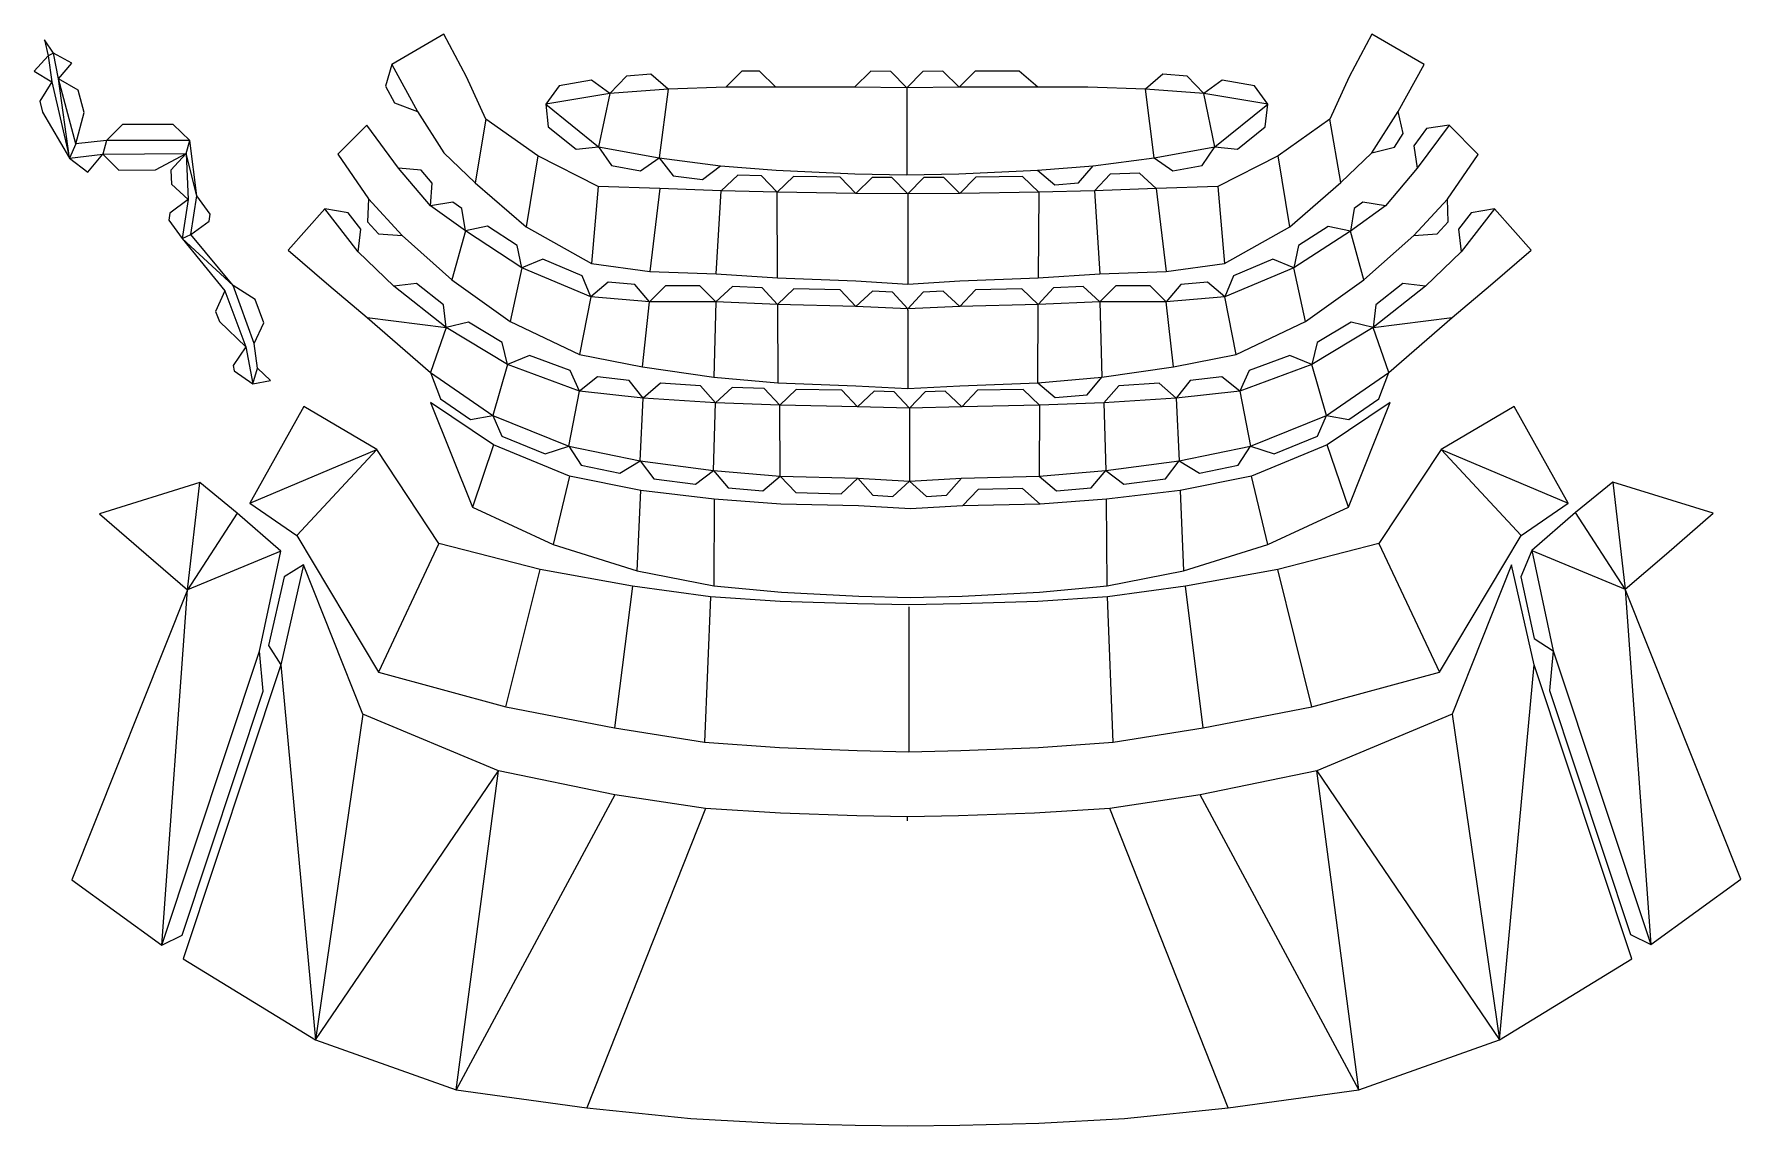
# Model space of a CAD drawing. Extents: x 8 to 1042, y 0 to 740.
# Drawn here: x 511 to 1042, y 90 to 430 of the extents above; entities that cross this region are included whole.
import ezdxf

# ---------------------------------------------------------------- set-up
doc = ezdxf.new("R2010")
doc.units = 0

msp = doc.modelspace()

# ---------------------------------------------------------------- linework, layer by layer
at = {"layer": 'CutLine', "color": 8, "linetype": 'CONTINUOUS'}
for p, q in [((517.041262, 424.31651), (514.152723, 428.507659)), ((514.152723, 428.507659), (515.295907, 423.547567)), ((638.537863, 430.249203), (622.291901, 420.842615)), ((645.610239, 416.938442), (638.537863, 430.249203)), ((927.488891, 430.259042), (920.419615, 416.94896)), ((943.737036, 420.858513), (927.488891, 430.259042)), ((515.295907, 423.547567), (510.962675, 418.735164)), ((522.700639, 421.244064), (517.041262, 424.31651)), ((518.529586, 416.337864), (522.700639, 421.244064)), ((622.291901, 420.842615), (620.318071, 414.052622)), ((935.694115, 406.215021), (943.737036, 420.858513)), ((510.962675, 418.735164), (516.518505, 415.408171)), ((516.518505, 415.408171), (512.75389, 409.422548)), ((524.6594, 412.812899), (518.529586, 416.337864)), ((651.608279, 403.783311), (645.610239, 416.938442)), ((684.483866, 415.919307), (674.393139, 414.213368)), ((690.247383, 411.822738), (684.483866, 415.919307)), ((695.406409, 417.20898), (690.247383, 411.822738)), ((702.980806, 417.756874), (695.406409, 417.20898)), ((708.328509, 413.130636), (702.980806, 417.756874)), ((731.314416, 418.728782), (726.305357, 413.737857)), ((736.854164, 418.718736), (731.314416, 418.728782)), ((741.845088, 413.709677), (736.854164, 418.718736)), ((771.47175, 418.70139), (766.418838, 413.754868)), ((777.724425, 418.634865), (771.47175, 418.70139)), ((782.670947, 413.581954), (777.724425, 418.634865)), ((787.61747, 418.634866), (782.670947, 413.581954)), ((793.870053, 418.70139), (787.61747, 418.634866)), ((798.922965, 413.754868), (793.870053, 418.70139)), ((803.932151, 418.745665), (798.922965, 413.754868)), ((817.647937, 418.720443), (803.932151, 418.745665)), ((823.50863, 413.709657), (817.647937, 418.720443)), ((862.372246, 417.755896), (857.024234, 413.130017)), ((869.944336, 417.207659), (862.372246, 417.755896)), ((875.105272, 411.820907), (869.944336, 417.207659)), ((880.869636, 415.916284), (875.105272, 411.820907)), ((890.953364, 414.209383), (880.869636, 415.916284)), ((920.419615, 416.94896), (914.424615, 403.792425)), ((512.75389, 409.422548), (513.526976, 406.028694)), ((526.538372, 405.848558), (524.6594, 412.812899)), ((620.318071, 414.052622), (623.160188, 408.880909)), ((674.393139, 414.213368), (670.29657, 408.449851)), ((726.305357, 413.737857), (708.328509, 413.130636)), ((766.418838, 413.754868), (741.845088, 413.709677)), ((839.037063, 413.737891), (823.50863, 413.709657)), ((857.024234, 413.130017), (839.037063, 413.737891)), ((895.048741, 408.445019), (890.953364, 414.209383)), ((513.526976, 406.028694), (521.928925, 391.656389)), ((523.980028, 396.135998), (526.538372, 405.848558)), ((623.160188, 408.880909), (630.338221, 406.200972)), ((630.338221, 406.200972), (638.559098, 393.313273)), ((670.29657, 408.449851), (671.048365, 401.418862)), ((894.295406, 401.414195), (895.048741, 408.445019)), ((937.22281, 399.311175), (935.694115, 406.215021)), ((538.480492, 402.110643), (533.480492, 397.110643)), ((554.257228, 402.110643), (538.480492, 402.110643)), ((559.420905, 397.110643), (554.257228, 402.110643)), ((614.516471, 401.974073), (605.485075, 392.855015)), ((624.427665, 388.524568), (614.516471, 401.974073)), ((667.763114, 392.406914), (651.608279, 403.783311)), ((671.048365, 401.418862), (679.687816, 394.448504)), ((885.654403, 394.445708), (894.295406, 401.414195)), ((914.424615, 403.792425), (898.27229, 392.412467)), ((934.524277, 395.077714), (937.22281, 399.311175)), ((944.501526, 400.901489), (940.522052, 395.50276)), ((951.492987, 401.959544), (944.501526, 400.901489)), ((960.523246, 392.839352), (951.492987, 401.959544)), ((533.480492, 397.110643), (523.980028, 396.135998)), ((561.595597, 379.95443), (559.420905, 397.110643)), ((638.559098, 393.313273), (648.2794, 384.02533)), ((679.687816, 394.448504), (686.718805, 395.200299)), ((686.718805, 395.200299), (690.751812, 389.392127)), ((874.590222, 389.391115), (878.623579, 395.199043)), ((878.623579, 395.199043), (885.654403, 394.445708)), ((917.757832, 384.035195), (927.476226, 393.322788)), ((927.476226, 393.322788), (934.524277, 395.077714)), ((940.522052, 395.50276), (941.580108, 388.5113)), ((521.928925, 391.656389), (527.727694, 387.321735)), ((527.727694, 387.321735), (532.324915, 392.914632)), ((532.324915, 392.914632), (537.358301, 387.948242)), ((537.358301, 387.948242), (548.737401, 388.02448)), ((548.737401, 388.02448), (558.343027, 393.088947)), ((558.343027, 393.088947), (553.56407, 387.877271)), ((605.485075, 392.855015), (615.037729, 378.953443)), ((631.475285, 387.949194), (624.427665, 388.524568)), ((634.896807, 383.919335), (631.475285, 387.949194)), ((686.548613, 382.797259), (667.763114, 392.406914)), ((690.751812, 389.392127), (699.805312, 387.759045)), ((699.805312, 387.759045), (705.613483, 391.792051)), ((705.613483, 391.792051), (709.925607, 386.187982)), ((719.029626, 385.001853), (724.633695, 389.313977)), ((724.633695, 389.313977), (741.967772, 387.944484)), ((741.967772, 387.944484), (766.487502, 386.789687)), ((798.854301, 386.789687), (823.385962, 387.944464)), ((823.385962, 387.944464), (828.764484, 383.354093)), ((836.118095, 383.935478), (840.708465, 389.314)), ((840.708465, 389.314), (859.728695, 391.791935)), ((859.728695, 391.791935), (865.536623, 387.758578)), ((865.536623, 387.758578), (874.590222, 389.391115)), ((898.27229, 392.412467), (879.488879, 382.798659)), ((941.580108, 388.5113), (931.682796, 376.858549)), ((950.966782, 378.93766), (960.523246, 392.839352)), ((553.56407, 387.877271), (553.75143, 383.551495)), ((553.75143, 383.551495), (558.963106, 378.772538)), ((634.321433, 376.871715), (634.896807, 383.919335)), ((648.2794, 384.02533), (664.13014, 370.272644)), ((705.738401, 382.183217), (686.548613, 382.797259)), ((709.925607, 386.187982), (719.029626, 385.001853)), ((730.038439, 386.382272), (724.90777, 381.516448)), ((737.423939, 386.186602), (730.038439, 386.382272)), ((742.289763, 381.055934), (737.423939, 386.186602)), ((747.379266, 385.964799), (742.289763, 381.055934)), ((761.923801, 385.702027), (747.379266, 385.964799)), ((766.832666, 380.612524), (761.923801, 385.702027)), ((766.487502, 386.789687), (782.670947, 386.495864)), ((771.838269, 385.606915), (766.832666, 380.612524)), ((778.024234, 385.59998), (771.838269, 385.606915)), ((783.018626, 380.594377), (778.024234, 385.59998)), ((782.670947, 386.495864), (798.854301, 386.789687)), ((788.013017, 385.59998), (783.018626, 380.594377)), ((794.198891, 385.606915), (788.013017, 385.59998)), ((799.204494, 380.612524), (794.198891, 385.606915)), ((804.113409, 385.701979), (799.204494, 380.612524)), ((818.669861, 385.964824), (804.113409, 385.701979)), ((823.759316, 381.055909), (818.669861, 385.964824)), ((828.764484, 383.354093), (836.118095, 383.935478)), ((845.952868, 386.686879), (841.129781, 381.516015)), ((855.128275, 387.006172), (845.952868, 386.686879)), ((860.29914, 382.183086), (855.128275, 387.006172)), ((879.488879, 382.798659), (860.29914, 382.183086)), ((901.910127, 370.279012), (917.757832, 384.035195)), ((558.963106, 378.772538), (553.260631, 374.591417)), ((565.799672, 374.268855), (561.595597, 379.95443)), ((615.037729, 378.953443), (614.745162, 371.888431)), ((641.302447, 377.996632), (634.321433, 376.871715)), ((644.094402, 375.979595), (641.302447, 377.996632)), ((724.90777, 381.516448), (705.738401, 382.183217)), ((841.129781, 381.516015), (823.759316, 381.055909)), ((924.701883, 377.984092), (921.911062, 375.968255)), ((931.682796, 376.858549), (924.701883, 377.984092)), ((951.258227, 371.872601), (950.966782, 378.93766)), ((553.260631, 374.591417), (552.91564, 372.350156)), ((552.91564, 372.350156), (557.096761, 366.647681)), ((559.787752, 367.886291), (565.473327, 372.090365)), ((565.473327, 372.090365), (565.799672, 374.268855)), ((601.494718, 375.856118), (590.10591, 362.989794)), ((608.7738, 374.621621), (601.494718, 375.856118)), ((612.713219, 369.533238), (608.7738, 374.621621)), ((645.219318, 368.99858), (644.094402, 375.979595)), ((921.911062, 375.968255), (920.785519, 368.987342)), ((958.353205, 374.617655), (954.412692, 369.528032)), ((965.632679, 375.852512), (958.353205, 374.617655)), ((977.021992, 362.986635), (965.632679, 375.852512)), ((572.926562, 351.999217), (559.787752, 367.886291)), ((611.820489, 362.51875), (612.713219, 369.533238)), ((614.745162, 371.888431), (618.185596, 368.150746)), ((618.185596, 368.150746), (625.51815, 367.567523)), ((625.51815, 367.567523), (641.036251, 353.802303)), ((652.139017, 370.453834), (645.219318, 368.99858)), ((661.339145, 364.450983), (652.139017, 370.453834)), ((664.13014, 370.272644), (684.466213, 358.863999)), ((881.582157, 358.864865), (901.910127, 370.279012)), ((913.866177, 370.444293), (904.664577, 364.443699)), ((920.785519, 368.987342), (913.866177, 370.444293)), ((924.967166, 353.788131), (940.486642, 367.555672)), ((940.486642, 367.555672), (947.818983, 368.1374)), ((947.818983, 368.1374), (951.258227, 371.872601)), ((954.412692, 369.528032), (955.305307, 362.51353)), ((557.096761, 366.647681), (570.367421, 350.409667)), ((590.10591, 362.989794), (602.765899, 352.174598)), ((622.962985, 351.779887), (611.820489, 362.51875)), ((662.794398, 357.531284), (661.339145, 364.450983)), ((904.664577, 364.443699), (903.207626, 357.524357)), ((955.305307, 362.51353), (944.165336, 351.776489)), ((964.362407, 352.170933), (977.021992, 362.986635)), ((669.343968, 360.196455), (662.794398, 357.531284)), ((681.615842, 355.023347), (669.343968, 360.196455)), ((684.466213, 358.863999), (702.647932, 356.424595)), ((702.647932, 356.424595), (723.319994, 355.709427)), ((842.728512, 355.709037), (863.400646, 356.424449)), ((863.400646, 356.424449), (881.582157, 358.864865)), ((896.658515, 360.190654), (884.389782, 355.021353)), ((903.207626, 357.524357), (896.658515, 360.190654)), ((579.800892, 347.700315), (572.926562, 351.999217)), ((602.765899, 352.174598), (614.611564, 342.057981)), ((629.982941, 352.628548), (622.962985, 351.779887)), ((638.436588, 345.998419), (629.982941, 352.628548)), ((641.036251, 353.802303), (659.208288, 340.846807)), ((684.281014, 348.473778), (681.615842, 355.023347)), ((689.675871, 353.044938), (684.281014, 348.473778)), ((697.992149, 352.357593), (689.675871, 353.044938)), ((702.563309, 346.962735), (697.992149, 352.357593)), ((707.576519, 351.94949), (702.563309, 346.962735)), ((718.260911, 351.921224), (707.576519, 351.94949)), ((723.247666, 346.908014), (718.260911, 351.921224)), ((728.442554, 351.705215), (723.247666, 346.908014)), ((723.319994, 355.709427), (742.444825, 354.398362)), ((737.605017, 351.340547), (728.442554, 351.705215)), ((742.402218, 346.145659), (737.605017, 351.340547)), ((747.526442, 351.018269), (742.402218, 346.145659)), ((742.444825, 354.398362), (766.815432, 353.455902)), ((761.91071, 350.656225), (747.526442, 351.018269)), ((766.815432, 353.455902), (783.018626, 352.493986)), ((783.018626, 352.493986), (799.221729, 353.455902)), ((799.221729, 353.455902), (823.592336, 354.398362)), ((818.466685, 351.018287), (804.082417, 350.656235)), ((823.590912, 346.14568), (818.466685, 351.018287)), ((828.38826, 351.340433), (823.590912, 346.14568)), ((823.592336, 354.398362), (842.728512, 355.709037)), ((837.562016, 351.705291), (828.38826, 351.340433)), ((842.756769, 346.907943), (837.562016, 351.705291)), ((847.743726, 351.920953), (842.756769, 346.907943)), ((858.428199, 351.94879), (847.743726, 351.920953)), ((863.441209, 346.961833), (858.428199, 351.94879)), ((868.012555, 352.356534), (863.441209, 346.961833)), ((876.328784, 353.043587), (868.012555, 352.356534)), ((881.723485, 348.472241), (876.328784, 353.043587)), ((884.389782, 355.021353), (881.723485, 348.472241)), ((906.789078, 340.83888), (924.967166, 353.788131)), ((937.145449, 352.625713), (928.689249, 345.994676)), ((944.165336, 351.776489), (937.145449, 352.625713)), ((952.513967, 342.052254), (964.362407, 352.170933)), ((570.367421, 350.409667), (567.441182, 343.9725)), ((582.448725, 340.387878), (579.800892, 347.700315)), ((639.285249, 338.978464), (638.436588, 345.998419)), ((766.78332, 345.532001), (761.91071, 350.656225)), ((772.015418, 350.288591), (766.78332, 345.532001)), ((778.240021, 349.992271), (772.015418, 350.288591)), ((782.996611, 344.760173), (778.240021, 349.992271)), ((787.753197, 349.992274), (782.996611, 344.760173)), ((793.977709, 350.288594), (787.753197, 349.992274)), ((799.209811, 345.532008), (793.977709, 350.288594)), ((804.082417, 350.656235), (799.209811, 345.532008)), ((928.689249, 345.994676), (927.840025, 338.974789)), ((567.441182, 343.9725), (568.638006, 340.780654)), ((568.638006, 340.780654), (576.898721, 332.991137)), ((579.449776, 333.984261), (582.448725, 340.387878)), ((614.611564, 342.057981), (634.324412, 324.964351)), ((646.152528, 340.663837), (639.285249, 338.978464)), ((656.6872, 334.28106), (646.152528, 340.663837)), ((659.208288, 340.846807), (680.774993, 330.57741)), ((885.21952, 330.575552), (906.789078, 340.83888)), ((920.973111, 340.661646), (910.435946, 334.28047)), ((927.840025, 338.974789), (920.973111, 340.661646)), ((932.79971, 324.96029), (952.513967, 342.052254)), ((576.898721, 332.991137), (572.900111, 327.159231)), ((580.473242, 326.329101), (579.449776, 333.984261)), ((658.372573, 327.413781), (656.6872, 334.28106)), ((665.238525, 330.220965), (658.372573, 327.413781)), ((677.826042, 325.603549), (665.238525, 330.220965)), ((680.774993, 330.57741), (700.33523, 326.686202)), ((865.668391, 326.685209), (885.21952, 330.575552)), ((901.883623, 330.221247), (889.295547, 325.604431)), ((908.749089, 327.413555), (901.883623, 330.221247)), ((910.435946, 334.28047), (908.749089, 327.413555)), ((572.900111, 327.159231), (573.216675, 325.46175)), ((573.216675, 325.46175), (579.048581, 321.46314)), ((584.559471, 322.491192), (580.473242, 326.329101)), ((634.324412, 324.964351), (637.518725, 316.714155)), ((680.798255, 319.18748), (677.826042, 325.603549)), ((700.33523, 326.686202), (722.61322, 323.45096)), ((843.379927, 323.450995), (865.668391, 326.685209)), ((889.295547, 325.604431), (886.322973, 319.188529)), ((929.604223, 316.711107), (932.79971, 324.96029)), ((579.048581, 321.46314), (584.559471, 322.491192)), ((686.320681, 323.603678), (680.798255, 319.18748)), ((696.203182, 322.503698), (686.320681, 323.603678)), ((700.61938, 316.981272), (696.203182, 322.503698)), ((705.933358, 321.646209), (700.61938, 316.981272)), ((718.418655, 320.834151), (705.933358, 321.646209)), ((723.083592, 315.520173), (718.418655, 320.834151)), ((722.61322, 323.45096), (742.561011, 321.697699)), ((728.265286, 320.331623), (723.083592, 315.520173)), ((738.283106, 319.960465), (728.265286, 320.331623)), ((743.094556, 314.778771), (738.283106, 319.960465)), ((742.561011, 321.697699), (766.821373, 320.754497)), ((748.189399, 319.682094), (743.094556, 314.778771)), ((762.465469, 319.408627), (748.189399, 319.682094)), ((767.368792, 314.313784), (762.465469, 319.408627)), ((766.821373, 320.754497), (782.996611, 319.941921)), ((772.5238, 319.153814), (767.368792, 314.313784)), ((778.720021, 318.95855), (772.5238, 319.153814)), ((783.560051, 313.803542), (778.720021, 318.95855)), ((782.996611, 319.941921), (799.183672, 320.754497)), ((788.399436, 318.959156), (783.560051, 313.803542)), ((794.607512, 319.155573), (788.399436, 318.959156)), ((799.763127, 314.316188), (794.607512, 319.155573)), ((799.183672, 320.754497), (823.432223, 321.697719)), ((804.66642, 319.411059), (799.763127, 314.316188)), ((818.930691, 319.68438), (804.66642, 319.411059)), ((824.025562, 314.781086), (818.930691, 319.68438)), ((823.432223, 321.697719), (828.850802, 317.154701)), ((838.836909, 318.032416), (843.379927, 323.450995)), ((848.701628, 320.836147), (844.036442, 315.522387)), ((861.197159, 321.648283), (848.701628, 320.836147)), ((866.510918, 316.983097), (861.197159, 321.648283)), ((870.927052, 322.505575), (866.510918, 316.983097)), ((880.800495, 323.604664), (870.927052, 322.505575)), ((886.322973, 319.188529), (880.800495, 323.604664)), ((594.911333, 314.421084), (578.088566, 284.292097)), ((617.630795, 300.963871), (594.911333, 314.421084)), ((634.3922, 315.565174), (647.431389, 283.012409)), ((654.029128, 302.440474), (634.3922, 315.565174)), ((637.518725, 316.714155), (646.857181, 310.314969)), ((844.036442, 315.522387), (824.025562, 314.781086)), ((828.850802, 317.154701), (838.836909, 318.032416)), ((933.216135, 315.5646), (913.577185, 302.441559)), ((920.175164, 283.013576), (933.216135, 315.5646)), ((920.263307, 310.313053), (929.604223, 316.711107)), ((971.771126, 314.414662), (949.045709, 300.959741)), ((988.58428, 284.279292), (971.771126, 314.414662)), ((646.857181, 310.314969), (653.808058, 311.613162)), ((653.808058, 311.613162), (656.55814, 305.098789)), ((910.562241, 305.098459), (913.312696, 311.612674)), ((913.312696, 311.612674), (920.263307, 310.313053)), ((656.55814, 305.098789), (670.08514, 299.602562)), ((897.034927, 299.603006), (910.562241, 305.098459)), ((637.015383, 271.722613), (617.630795, 300.963871)), ((677.606544, 292.704707), (654.029128, 302.440474)), ((670.08514, 299.602562), (677.440222, 302.011051)), ((677.440222, 302.011051), (681.329047, 296.105372)), ((885.790834, 296.10645), (889.679982, 302.011916)), ((889.679982, 302.011916), (897.034927, 299.603006)), ((913.577185, 302.441559), (889.99989, 292.7055)), ((949.045709, 300.959741), (929.659883, 271.720527)), ((699.8383, 288.271342), (677.606544, 292.704707)), ((681.329047, 296.105372), (693.365494, 293.626864)), ((693.365494, 293.626864), (699.643861, 297.438946)), ((699.643861, 297.438946), (703.954631, 291.833836)), ((716.878853, 290.14681), (722.483963, 294.45758)), ((722.483963, 294.45758), (727.040906, 289.050708)), ((737.815618, 288.131608), (743.222491, 292.688551)), ((743.222491, 292.688551), (748.0857, 287.555403)), ((799.734834, 292.038154), (823.897428, 292.690866)), ((823.897428, 292.690866), (829.304277, 288.133896)), ((840.078994, 289.052942), (844.635964, 294.459791)), ((844.635964, 294.459791), (850.241051, 290.14899)), ((863.165359, 291.835954), (867.476161, 297.44104)), ((867.476161, 297.44104), (873.754311, 293.628613)), ((889.99989, 292.7055), (867.768252, 288.27189)), ((873.754311, 293.628613), (885.790834, 296.10645)), ((562.509332, 290.673564), (531.309648, 280.950528)), ((574.161961, 281.158883), (562.509332, 290.673564)), ((722.709555, 285.539219), (699.8383, 288.271342)), ((703.954631, 291.833836), (716.878853, 290.14681)), ((727.040906, 289.050708), (737.815618, 288.131608)), ((748.0857, 287.555403), (762.263853, 287.172541)), ((762.263853, 287.172541), (767.397, 292.03575)), ((767.397, 292.03575), (772.096436, 286.752256)), ((778.276658, 286.390678), (783.560151, 291.090113)), ((783.560151, 291.090113), (788.844146, 286.391241)), ((795.035962, 286.754159), (799.734834, 292.038154)), ((804.858792, 288.519387), (799.977557, 283.403378)), ((818.740687, 288.845388), (804.858792, 288.519387)), ((824.142302, 283.97086), (818.740687, 288.845388)), ((829.304277, 288.133896), (840.078994, 289.052942)), ((867.768252, 288.27189), (844.896948, 285.539515)), ((850.241051, 290.14899), (863.165359, 291.835954)), ((1002.516444, 290.852876), (990.867449, 281.343238)), ((1033.72124, 281.13675), (1002.516444, 290.852876)), ((578.088566, 284.292097), (592.727108, 274.264544)), ((647.431389, 283.012409), (672.547763, 271.467012)), ((743.464219, 283.970796), (722.709555, 285.539219)), ((767.640883, 283.403378), (743.464219, 283.970796)), ((783.803313, 282.51605), (767.640883, 283.403378)), ((772.096436, 286.752256), (778.276658, 286.390678)), ((799.977557, 283.403378), (783.803313, 282.51605)), ((788.844146, 286.391241), (795.035962, 286.754159)), ((844.896948, 285.539515), (824.142302, 283.97086)), ((895.058972, 271.467856), (920.175164, 283.013576)), ((973.948209, 274.261563), (988.58428, 284.279292)), ((531.309648, 280.950528), (545.814305, 268.379342)), ((587.795512, 269.389575), (574.161961, 281.158883)), ((990.867449, 281.343238), (977.230198, 269.566754)), ((1019.217395, 268.564626), (1033.72124, 281.13675)), ((592.727108, 274.264544), (618.165051, 231.654454)), ((668.502286, 263.593036), (637.015383, 271.722613)), ((672.547763, 271.467012), (698.761823, 263.26841)), ((868.84493, 263.268975), (895.058972, 271.467856)), ((929.659883, 271.720527), (898.17285, 263.591581)), ((948.509405, 231.651987), (973.948209, 274.261563)), ((545.814305, 268.379342), (558.673501, 257.349788)), ((581.102864, 238.188891), (587.795512, 269.389575)), ((977.230198, 269.566754), (973.871335, 261.393306)), ((1006.353147, 257.529201), (1019.217395, 268.564626)), ((588.820265, 261.319527), (583.974353, 239.95172)), ((594.802289, 265.089857), (588.820265, 261.319527)), ((613.277414, 218.618861), (594.802289, 265.089857)), ((697.279823, 258.47207), (668.502286, 263.593036)), ((698.761823, 263.26841), (722.556703, 258.531894)), ((845.050103, 258.532192), (868.84493, 263.268975)), ((898.17285, 263.591581), (869.395213, 258.471175)), ((970.990045, 265.08855), (952.513764, 218.62)), ((978.046086, 233.971524), (970.990045, 265.08855)), ((973.871335, 261.393306), (977.990703, 242.209697)), ((558.673501, 257.349788), (522.681044, 167.046127)), ((721.551218, 255.123744), (697.279823, 258.47207)), ((743.260842, 253.705313), (721.551218, 255.123744)), ((722.556703, 258.531894), (743.646828, 256.576695)), ((743.646828, 256.576695), (767.758287, 255.35016)), ((767.758287, 255.35016), (783.803313, 254.938756)), ((783.803313, 254.938756), (799.860305, 255.35016)), ((799.860305, 255.35016), (823.97167, 256.576747)), ((845.134429, 255.123731), (823.424805, 253.7053)), ((823.97167, 256.576747), (845.050103, 258.532192)), ((869.395213, 258.471175), (845.134429, 255.123731)), ((1042.358429, 167.232738), (1006.353147, 257.529201)), ((767.306908, 252.916456), (743.260842, 253.705313)), ((783.336881, 252.624478), (767.306908, 252.916456)), ((799.37883, 252.916456), (783.336881, 252.624478)), ((823.424805, 253.7053), (799.37883, 252.916456)), ((583.974353, 239.95172), (587.744683, 233.969696)), ((977.990703, 242.209697), (983.929005, 238.370873)), ((587.744683, 233.969696), (557.368069, 142.493302)), ((582.252926, 225.786684), (581.102864, 238.188891)), ((1008.425887, 142.493165), (978.046086, 233.971524)), ((983.929005, 238.370873), (982.779281, 225.968551)), ((618.165051, 231.654454), (657.879321, 220.885736)), ((908.794917, 220.884075), (948.509405, 231.651987)), ((557.047206, 149.881964), (582.252926, 225.786684)), ((982.779281, 225.968551), (1007.987772, 150.061823)), ((655.507826, 200.934048), (613.277414, 218.618861)), ((657.879321, 220.885736), (691.687556, 214.365755)), ((874.986624, 214.364751), (908.794917, 220.884075)), ((952.513764, 218.62), (910.283841, 200.934018)), ((691.687556, 214.365755), (719.714779, 209.855156)), ((846.95917, 209.85511), (874.986624, 214.364751)), ((719.714779, 209.855156), (743.010266, 208.225909)), ((743.010266, 208.225909), (767.226253, 207.292578)), ((767.226253, 207.292578), (783.33688, 206.857307)), ((783.33688, 206.857307), (799.459369, 207.292578)), ((799.459369, 207.292578), (823.675356, 208.225896)), ((823.675356, 208.225896), (846.95917, 209.85511)), ((691.737132, 193.525585), (655.507826, 200.934048)), ((910.283841, 200.934018), (874.054607, 193.525555)), ((719.961992, 189.25482), (691.737132, 193.525585)), ((874.054607, 193.525555), (845.840161, 189.254805)), ((743.37637, 187.782649), (719.961992, 189.25482)), ((767.075216, 186.973718), (743.37637, 187.782649)), ((782.895401, 186.676592), (767.075216, 186.973718)), ((798.715278, 186.970329), (782.895401, 186.676592)), ((822.425782, 187.782645), (798.714936, 186.973719)), ((845.840161, 189.254805), (822.425782, 187.782645)), ((522.681044, 167.046127), (550.72625, 146.712497)), ((1014.308807, 146.892514), (1042.358429, 167.232738)), ((550.72625, 146.712497), (557.047206, 149.881964)), ((1007.987772, 150.061823), (1014.308807, 146.892514)), ((557.368069, 142.493302), (598.564824, 117.28589)), ((967.229197, 117.287416), (1008.425887, 142.493165)), ((598.564824, 117.28589), (642.402116, 101.662141)), ((923.399086, 101.661114), (967.229197, 117.287416)), ((642.402116, 101.662141), (683.087134, 96.137582)), ((882.703297, 96.137436), (923.399086, 101.661114)), ((683.087134, 96.137582), (715.389838, 92.810169)), ((850.400491, 92.810189), (882.703297, 96.137436)), ((715.389838, 92.810169), (742.020947, 91.308504)), ((742.020947, 91.308504), (766.570216, 90.683728)), ((766.570216, 90.683728), (782.895122, 90.484041)), ((782.895122, 90.484041), (799.220028, 90.683728)), ((799.220028, 90.683728), (823.781148, 91.308501)), ((823.781148, 91.308501), (850.400491, 92.810189))]:
    msp.add_line(p, q, dxfattribs=at)
at = {"layer": 'MountainLine', "color": 5, "linetype": 'CONTINUOUS'}
for p, q in [((518.529586, 416.337864), (517.041262, 424.31651)), ((622.291901, 420.842615), (630.338221, 406.200972)), ((523.980028, 396.135998), (518.529586, 416.337864)), ((690.247383, 411.822738), (670.29657, 408.449851)), ((690.247383, 411.822738), (686.718805, 395.200299)), ((708.328509, 413.130636), (690.247383, 411.822738)), ((708.328509, 413.130636), (705.613483, 391.792051)), ((741.845088, 413.709677), (726.305357, 413.737857)), ((782.670947, 413.581954), (766.418838, 413.754868)), ((798.922965, 413.754868), (782.670947, 413.581954)), ((782.670947, 413.581954), (782.670947, 413.098217)), ((782.670947, 413.098217), (782.670947, 386.495864)), ((823.50863, 413.709657), (798.922965, 413.754868)), ((859.728695, 391.791935), (857.024234, 413.130017)), ((875.105272, 411.820907), (857.024234, 413.130017)), ((878.623579, 395.199043), (875.105272, 411.820907)), ((895.048741, 408.445019), (875.105272, 411.820907)), ((670.29657, 408.449851), (686.718805, 395.200299)), ((878.623579, 395.199043), (895.048741, 408.445019)), ((927.476226, 393.322788), (935.694115, 406.215021)), ((651.608279, 403.783311), (648.2794, 384.02533)), ((917.757832, 384.035195), (914.424615, 403.792425)), ((951.492987, 401.959544), (941.580108, 388.5113)), ((523.980028, 396.135998), (521.928925, 391.656389)), ((533.480492, 397.110643), (532.324915, 392.914632)), ((559.420905, 397.110643), (533.480492, 397.110643)), ((686.718805, 395.200299), (705.613483, 391.792051)), ((859.728695, 391.791935), (878.623579, 395.199043)), ((561.595597, 379.95443), (558.343027, 393.088947)), ((634.321433, 376.871715), (624.427665, 388.524568)), ((667.763114, 392.406914), (664.13014, 370.272644)), ((705.613483, 391.792051), (724.633695, 389.313977)), ((823.385962, 387.944464), (840.708465, 389.314)), ((901.910127, 370.279012), (898.27229, 392.412467)), ((686.548613, 382.797259), (684.466213, 358.863999)), ((879.488879, 382.798659), (881.582157, 358.864865)), ((559.787752, 367.886291), (561.595597, 379.95443)), ((615.037729, 378.953443), (625.51815, 367.567523)), ((705.738401, 382.183217), (702.647932, 356.424595)), ((723.319994, 355.709427), (724.90777, 381.516448)), ((742.289763, 381.055934), (724.90777, 381.516448)), ((742.444825, 354.398362), (742.289763, 381.055934)), ((766.832666, 380.612524), (742.289763, 381.055934)), ((783.018626, 380.594377), (766.832666, 380.612524)), ((799.204494, 380.612524), (783.018626, 380.594377)), ((783.018626, 380.594377), (783.018626, 380.18147)), ((783.018626, 380.18147), (783.018626, 352.493986)), ((823.759316, 381.055909), (799.204494, 380.612524)), ((823.759316, 381.055909), (823.592336, 354.398362)), ((860.29914, 382.183086), (841.129781, 381.516015)), ((841.129781, 381.516015), (842.728512, 355.709037)), ((860.29914, 382.183086), (863.400646, 356.424449)), ((940.486642, 367.555672), (950.966782, 378.93766)), ((611.820489, 362.51875), (601.494718, 375.856118)), ((645.219318, 368.99858), (634.321433, 376.871715)), ((931.682796, 376.858549), (920.785519, 368.987342)), ((965.632679, 375.852512), (955.305307, 362.51353)), ((557.096761, 366.647681), (559.787752, 367.886291)), ((645.219318, 368.99858), (641.036251, 353.802303)), ((662.794398, 357.531284), (645.219318, 368.99858)), ((920.785519, 368.987342), (903.207626, 357.524357)), ((924.967166, 353.788131), (920.785519, 368.987342)), ((572.926562, 351.999217), (557.096761, 366.647681)), ((662.794398, 357.531284), (659.208288, 340.846807)), ((684.281014, 348.473778), (662.794398, 357.531284)), ((903.207626, 357.524357), (881.723485, 348.472241)), ((906.789078, 340.83888), (903.207626, 357.524357)), ((579.449776, 333.984261), (572.926562, 351.999217)), ((639.285249, 338.978464), (622.962985, 351.779887)), ((944.165336, 351.776489), (927.840025, 338.974789)), ((684.281014, 348.473778), (680.774993, 330.57741)), ((702.563309, 346.962735), (684.281014, 348.473778)), ((700.33523, 326.686202), (702.563309, 346.962735)), ((723.247666, 346.908014), (702.563309, 346.962735)), ((723.247666, 346.908014), (722.61322, 323.45096)), ((742.402218, 346.145659), (723.247666, 346.908014)), ((742.402218, 346.145659), (742.561011, 321.697699)), ((766.78332, 345.532001), (742.402218, 346.145659)), ((782.996611, 344.760173), (766.78332, 345.532001)), ((799.209811, 345.532008), (782.996611, 344.760173)), ((823.590912, 346.14568), (799.209811, 345.532008)), ((823.432223, 321.697719), (823.590912, 346.14568)), ((842.756769, 346.907943), (823.590912, 346.14568)), ((863.441209, 346.961833), (842.756769, 346.907943)), ((842.756769, 346.907943), (843.379927, 323.450995)), ((881.723485, 348.472241), (863.441209, 346.961833)), ((865.668391, 326.685209), (863.441209, 346.961833)), ((885.21952, 330.575552), (881.723485, 348.472241)), ((782.996611, 344.399966), (782.996611, 344.760173)), ((782.996611, 344.399966), (782.996611, 319.941921)), ((639.285249, 338.978464), (634.324412, 324.964351)), ((932.79971, 324.96029), (927.840025, 338.974789)), ((579.048581, 321.46314), (580.473242, 326.329101)), ((634.324412, 324.964351), (653.808058, 311.613162)), ((658.372573, 327.413781), (653.808058, 311.613162)), ((913.312696, 311.612674), (908.749089, 327.413555)), ((913.312696, 311.612674), (932.79971, 324.96029)), ((677.440222, 302.011051), (680.798255, 319.18748)), ((700.61938, 316.981272), (680.798255, 319.18748)), ((823.432223, 321.697719), (843.379927, 323.450995)), ((886.322973, 319.188529), (866.510918, 316.983097)), ((886.322973, 319.188529), (889.679982, 302.011916)), ((699.643861, 297.438946), (700.61938, 316.981272)), ((723.083592, 315.520173), (700.61938, 316.981272)), ((722.483963, 294.45758), (723.083592, 315.520173)), ((743.094556, 314.778771), (723.083592, 315.520173)), ((743.222491, 292.688551), (743.094556, 314.778771)), ((767.368792, 314.313784), (743.094556, 314.778771)), ((783.560051, 313.803542), (767.368792, 314.313784)), ((799.763127, 314.316188), (783.560051, 313.803542)), ((783.560051, 313.803542), (783.560052, 313.481573)), ((824.025562, 314.781086), (799.763127, 314.316188)), ((824.025562, 314.781086), (823.897428, 292.690866)), ((866.510918, 316.983097), (844.036442, 315.522387)), ((844.036442, 315.522387), (844.635964, 294.459791)), ((866.510918, 316.983097), (867.476161, 297.44104)), ((653.808058, 311.613162), (677.440222, 302.011051)), ((783.560052, 313.482806), (783.560052, 291.476221)), ((889.679982, 302.011916), (913.312696, 311.612674)), ((617.630795, 300.963871), (592.727108, 274.264544)), ((654.029128, 302.440474), (647.431389, 283.012409)), ((920.175164, 283.013576), (913.577185, 302.441559)), ((973.948209, 274.261563), (949.045709, 300.959741)), ((677.606544, 292.704707), (672.547763, 271.467012)), ((743.222491, 292.688551), (767.397, 292.03575)), ((895.058972, 271.467856), (889.99989, 292.7055)), ((558.673501, 257.349788), (562.509332, 290.673564)), ((698.761823, 263.26841), (699.8383, 288.271342)), ((783.560052, 291.476221), (783.560151, 291.090113)), ((867.768252, 288.27189), (868.84493, 263.268975)), ((1002.516444, 290.852876), (1006.353147, 257.529201)), ((722.709555, 285.539219), (722.556703, 258.531894)), ((824.142302, 283.97086), (799.977557, 283.403378)), ((845.050103, 258.532192), (844.896948, 285.539515)), ((637.015383, 271.722613), (618.165051, 231.654454)), ((929.659883, 271.720527), (948.509405, 231.651987)), ((587.795512, 269.389575), (558.673501, 257.349788)), ((977.230198, 269.566754), (1006.353147, 257.529201)), ((977.230198, 269.566754), (983.929005, 238.370873)), ((594.802289, 265.089857), (587.744683, 233.969696)), ((657.879321, 220.885736), (668.502286, 263.593036)), ((908.794917, 220.884075), (898.17285, 263.591581)), ((550.72625, 146.712497), (558.673501, 257.349788)), ((697.279823, 258.47207), (691.687556, 214.365755)), ((721.551218, 255.123744), (719.714779, 209.855156)), ((846.95917, 209.85511), (845.134429, 255.123731)), ((874.986624, 214.364751), (869.395213, 258.471175)), ((1006.353147, 257.529201), (1014.308807, 146.892514)), ((783.33688, 252.010118), (783.33688, 206.857307)), ((550.72625, 146.712497), (581.102864, 238.188891)), ((587.744683, 233.969696), (598.564824, 117.28589)), ((967.229197, 117.287416), (978.046086, 233.971524)), ((983.929005, 238.370873), (1014.308807, 146.892514)), ((613.277414, 218.618861), (598.564824, 117.28589)), ((952.513764, 218.62), (967.229197, 117.287416)), ((598.564824, 117.28589), (655.507826, 200.934048)), ((642.402116, 101.662141), (655.507826, 200.934048)), ((923.399086, 101.661114), (910.283841, 200.934018)), ((910.283841, 200.934018), (967.229197, 117.287416)), ((691.737132, 193.525585), (642.402116, 101.662141)), ((923.399086, 101.661114), (874.054607, 193.525555)), ((719.961992, 189.25482), (683.087134, 96.137582)), ((782.895122, 185.374994), (782.895401, 186.676592)), ((882.703297, 96.137436), (845.840161, 189.254805))]:
    msp.add_line(p, q, dxfattribs=at)
at = {"layer": 'ValleyLine', "color": 1, "linetype": 'CONTINUOUS'}
for p, q in [((517.041262, 424.31651), (515.295907, 423.547567)), ((515.295907, 423.547567), (516.518505, 415.408171)), ((516.518505, 415.408171), (521.928925, 391.656389)), ((521.928925, 391.656389), (518.529586, 416.337864)), ((558.343027, 393.088947), (559.420905, 397.110643)), ((521.928925, 391.656389), (532.324915, 392.914632)), ((532.324915, 392.914632), (558.343027, 393.088947)), ((558.343027, 393.088947), (558.963106, 378.772538)), ((558.963106, 378.772538), (557.096761, 366.647681)), ((570.367421, 350.409667), (576.898721, 332.991137)), ((614.611564, 342.057981), (639.285249, 338.978464)), ((927.840025, 338.974789), (952.513967, 342.052254)), ((658.372573, 327.413781), (639.285249, 338.978464)), ((927.840025, 338.974789), (908.749089, 327.413555)), ((576.898721, 332.991137), (579.048581, 321.46314)), ((680.798255, 319.18748), (658.372573, 327.413781)), ((908.749089, 327.413555), (886.322973, 319.188529)), ((578.088566, 284.292097), (617.630795, 300.963871)), ((677.440222, 302.011051), (699.643861, 297.438946)), ((867.476161, 297.44104), (889.679982, 302.011916)), ((949.045709, 300.959741), (988.58428, 284.279292)), ((699.643861, 297.438946), (722.483963, 294.45758)), ((722.483963, 294.45758), (743.222491, 292.688551)), ((823.897428, 292.690866), (844.635964, 294.459791)), ((844.635964, 294.459791), (867.476161, 297.44104)), ((767.397, 292.03575), (783.560151, 291.090113)), ((783.560151, 291.090113), (799.734834, 292.038154)), ((574.161961, 281.158883), (558.673501, 257.349788)), ((1006.353147, 257.529201), (990.867449, 281.343238))]:
    msp.add_line(p, q, dxfattribs=at)

doc.saveas('drawing.dxf')
